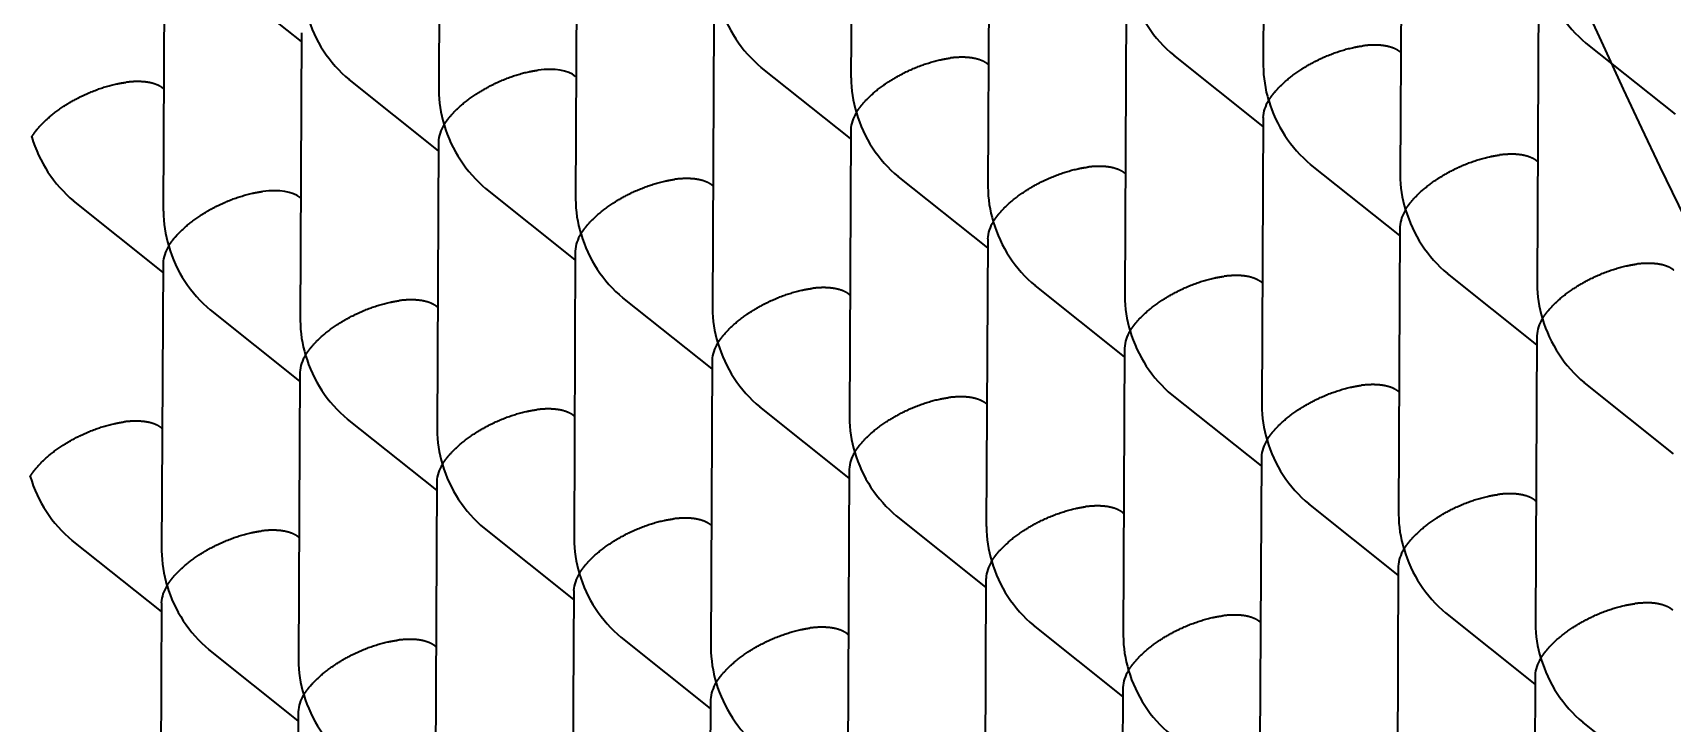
# Model space of a CAD drawing. Extents: x 23 to 587, y 4 to 413.
# Drawn here: x 421.05 to 426.75, y 132.21 to 134.61 of the extents above; entities that cross this region are included whole.
import ezdxf

# ---------------------------------------------------------------- set-up
doc = ezdxf.new("R2010")
doc.units = 0
doc.layers.get('0').update_dxf_attribs({"lineweight": 13})

# ---------------------------------------------------------------- blocks, each defined once
blk = doc.blocks.new('BLOCK6941')
at = {"color": 7, "lineweight": 35, "ltscale": 0.050027}
for p, q in [((-4.632, -15.175), (-4.642, -17.176)), ((-1.761, -15.09), (-1.771, -17.091)), ((-7.502, -15.259), (-7.512, -17.26)), ((-0.808, -15.849), (-0.818, -17.851)), ((-3.679, -15.934), (-3.688, -17.935)), ((-6.549, -16.019), (-6.559, -18.02)), ((-9.42, -16.103), (-9.43, -18.104)), ((0.145, -16.609), (0.135, -18.61)), ((-5.596, -16.778), (-5.606, -18.779)), ((-2.726, -16.693), (-2.735, -18.695)), ((-8.467, -16.863), (-8.477, -18.864)), ((-1.773, -17.453), (-1.782, -19.454)), ((-4.643, -17.537), (-4.653, -19.539)), ((-7.514, -17.622), (-7.523, -19.623)), ((-0.82, -18.212), (-0.829, -20.213)), ((-3.69, -18.297), (-3.7, -20.298)), ((-9.431, -18.466), (-9.441, -20.467)), ((-6.561, -18.381), (-6.57, -20.383)), ((-2.737, -19.056), (-2.747, -21.057)), ((0.134, -18.972), (0.124, -20.973)), ((-5.608, -19.141), (-5.617, -21.142)), ((-8.478, -19.225), (-8.488, -21.227)), ((-1.784, -19.816), (-1.794, -21.817)), ((-4.655, -19.9), (-4.664, -21.901)), ((-7.525, -19.985), (-7.535, -21.986)), ((-3.702, -20.66), (-3.711, -22.661)), ((-0.831, -20.575), (-0.841, -22.576)), ((-6.572, -20.744), (-6.582, -22.745)), ((-9.443, -20.829), (-9.452, -22.83)), ((0.122, -21.334), (0.113, -23.335)), ((-2.748, -21.419), (-2.758, -23.42)), ((-5.619, -21.504), (-5.629, -23.505)), ((-8.49, -21.588), (-8.499, -23.589))]:
    blk.add_line(p, q, dxfattribs=at)
at = {"color": 7, "lineweight": 35, "ltscale": 0.019884}
for p, q in [((-8.467, -16.924), (-9.089, -16.429)), ((1.098, -17.43), (0.476, -16.934)), ((-4.644, -17.599), (-5.266, -17.103)), ((-1.773, -17.514), (-2.395, -17.019)), ((-7.514, -17.684), (-8.136, -17.188)), ((-0.82, -18.274), (-1.442, -17.778)), ((-3.69, -18.358), (-4.313, -17.863)), ((-9.432, -18.528), (-10.054, -18.032)), ((-6.561, -18.443), (-7.183, -17.947)), ((0.133, -19.033), (-0.489, -18.537)), ((-5.608, -19.202), (-6.23, -18.707)), ((-2.737, -19.118), (-3.359, -18.622)), ((-8.479, -19.287), (-9.101, -18.791)), ((-1.784, -19.877), (-2.406, -19.381)), ((1.086, -19.792), (0.464, -19.297)), ((-4.655, -19.962), (-5.277, -19.466)), ((-7.525, -20.046), (-8.148, -19.551)), ((-0.831, -20.636), (-1.453, -20.141)), ((-6.572, -20.806), (-7.194, -20.31)), ((-3.702, -20.721), (-4.324, -20.225)), ((-9.443, -20.89), (-10.065, -20.395)), ((-2.749, -21.48), (-3.371, -20.985)), ((0.122, -21.396), (-0.5, -20.9)), ((-5.619, -21.565), (-6.241, -21.069)), ((-8.49, -21.65), (-9.112, -21.154)), ((1.075, -22.155), (0.453, -21.66))]:
    blk.add_line(p, q, dxfattribs=at)
at = {"color": 7, "lineweight": 35, "ltscale": 0.00016101}
for p, q in [((-0.814, -17), (-0.819, -16.996)), ((-3.684, -17.085), (-3.689, -17.081)), ((-6.555, -17.169), (-6.56, -17.165)), ((-9.426, -17.254), (-9.431, -17.25)), ((0.139, -17.759), (0.134, -17.755)), ((-2.731, -17.844), (-2.736, -17.84)), ((-8.472, -18.013), (-8.477, -18.009)), ((-5.602, -17.929), (-5.607, -17.925)), ((-1.778, -18.603), (-1.783, -18.599)), ((-4.649, -18.688), (-4.654, -18.684)), ((-7.519, -18.773), (-7.524, -18.769)), ((-0.825, -19.363), (-0.83, -19.359)), ((-3.696, -19.447), (-3.701, -19.443)), ((-9.437, -19.617), (-9.442, -19.613)), ((-6.566, -19.532), (-6.571, -19.528)), ((-2.743, -20.207), (-2.748, -20.203)), ((0.128, -20.122), (0.123, -20.118)), ((-5.613, -20.291), (-5.618, -20.287)), ((-8.484, -20.376), (-8.489, -20.372)), ((1.081, -20.881), (1.076, -20.877)), ((-1.79, -20.966), (-1.795, -20.962)), ((-4.66, -21.051), (-4.665, -21.047)), ((-7.531, -21.135), (-7.536, -21.131))]:
    blk.add_line(p, q, dxfattribs=at)
at = {"color": 7, "lineweight": 35}
for centre, radius, start, end in [((1.06, -16.233), 0.913, 196.3619, 230.1623), ((-4.681, -16.403), 0.913, 196.3619, 230.1623), ((-1.81, -16.318), 0.913, 196.3619, 230.1623), ((-7.551, -16.487), 0.913, 196.3619, 230.1623), ((-0.934, -17.088), 0.837, 180.2046, 197.1191), ((-3.804, -17.173), 0.837, 180.2046, 197.1191), ((-6.675, -17.257), 0.837, 180.2046, 197.1191), ((-1.535, -17.467), 0.239, 146.5296, 176.692), ((-0.857, -17.077), 0.913, 196.3619, 230.1623), ((-4.405, -17.551), 0.239, 146.5034, 176.6622), ((-3.728, -17.162), 0.913, 196.3619, 230.1623), ((-7.276, -17.636), 0.239, 146.5034, 176.6622), ((-6.598, -17.247), 0.913, 196.3619, 230.1623), ((-9.469, -17.331), 0.913, 196.3594, 230.1725), ((0.019, -17.848), 0.837, 180.2046, 197.1191), ((-5.722, -18.017), 0.837, 180.1991, 197.116), ((-2.851, -17.932), 0.837, 180.2046, 197.1191), ((-8.592, -18.101), 0.837, 180.2046, 197.1191), ((-0.581, -18.226), 0.239, 146.5034, 176.6622), ((0.096, -17.837), 0.913, 196.3619, 230.1623), ((-3.452, -18.311), 0.239, 146.5034, 176.6622), ((-2.775, -17.921), 0.913, 196.3619, 230.1623), ((-9.193, -18.48), 0.239, 146.5034, 176.6622), ((-8.516, -18.091), 0.913, 196.3619, 230.1623), ((-6.323, -18.395), 0.239, 146.5034, 176.6622), ((-5.645, -18.006), 0.913, 196.3619, 230.1623), ((-1.898, -18.692), 0.837, 180.2046, 197.1191), ((0.973, -18.607), 0.837, 180.2046, 197.1191), ((-4.769, -18.776), 0.837, 180.2046, 197.1191), ((-7.639, -18.861), 0.837, 180.2046, 197.1191), ((-2.499, -19.07), 0.239, 146.5034, 176.6622), ((-1.822, -18.681), 0.913, 196.3594, 230.1725), ((0.372, -18.985), 0.239, 146.5034, 176.6622), ((1.049, -18.596), 0.913, 196.3619, 230.1623), ((-5.37, -19.155), 0.239, 146.5034, 176.6622), ((-4.692, -18.765), 0.913, 196.3619, 230.1623), ((-8.24, -19.239), 0.239, 146.5034, 176.6622), ((-7.563, -18.85), 0.913, 196.3619, 230.1623), ((-0.945, -19.451), 0.837, 180.1991, 197.116), ((-6.686, -19.62), 0.837, 180.2046, 197.1191), ((-3.816, -19.536), 0.837, 180.1991, 197.116), ((-1.546, -19.829), 0.239, 146.5296, 176.692), ((-0.869, -19.44), 0.913, 196.3619, 230.1623), ((-4.416, -19.914), 0.239, 146.5034, 176.6622), ((-3.739, -19.525), 0.913, 196.3619, 230.1623), ((-9.48, -19.694), 0.913, 196.3619, 230.1623), ((-7.287, -19.999), 0.239, 146.5034, 176.6622), ((-6.61, -19.609), 0.913, 196.3619, 230.1623), ((-2.862, -20.295), 0.837, 180.2046, 197.1191), ((0.008, -20.21), 0.837, 180.2046, 197.1191), ((-5.733, -20.38), 0.837, 180.2046, 197.1191), ((-8.604, -20.464), 0.837, 180.2046, 197.1191), ((-3.463, -20.673), 0.239, 146.5034, 176.6622), ((-2.786, -20.284), 0.913, 196.3619, 230.1623), ((-0.593, -20.589), 0.239, 146.5034, 176.6622), ((0.085, -20.199), 0.913, 196.3619, 230.1623), ((-6.334, -20.758), 0.239, 146.5034, 176.6622), ((-5.657, -20.369), 0.913, 196.3594, 230.1725), ((-9.205, -20.843), 0.239, 146.5034, 176.6622), ((-8.527, -20.453), 0.913, 196.3619, 230.1623), ((0.961, -20.97), 0.837, 180.2046, 197.1191), ((-1.909, -21.054), 0.837, 180.2046, 197.1191), ((-7.651, -21.224), 0.837, 180.2046, 197.1191), ((-4.78, -21.139), 0.837, 180.2046, 197.1191), ((0.36, -21.348), 0.239, 146.5034, 176.6622), ((1.038, -20.959), 0.913, 196.3619, 230.1623), ((-2.51, -21.433), 0.239, 146.5034, 176.6622), ((-1.833, -21.043), 0.913, 196.3619, 230.1623), ((-5.381, -21.517), 0.239, 146.5034, 176.6622), ((-4.704, -21.128), 0.913, 196.3619, 230.1623), ((-8.252, -21.602), 0.239, 146.5034, 176.6622), ((-7.575, -21.213), 0.913, 196.3594, 230.1725)]:
    blk.add_arc(centre, radius, start, end, dxfattribs=at)
for centre in [(-7.013, -17.444), (-8.93, -18.288)]:
    blk.add_ellipse(centre, major_axis=(0.489, 0.234), ratio=0.464922, start_param=0.221717, end_param=0.956598, dxfattribs=at)
for points, knots in [([(-1.734, -17.335), (-1.718, -17.308), (-1.699, -17.282), (-1.675, -17.255), (-1.592, -17.172), (-1.478, -17.092), (-1.385, -17.041), (-1.261, -16.991), (-1.136, -16.963), (-1.117, -16.959), (-1.098, -16.956), (-1.079, -16.954)], [0, 0, 0, 0, 0, 0, 0.437223, 0.437223, 0.437223, 1.382095, 1.382095, 1.382095, 1.555484, 1.555484, 1.555484, 1.555484, 1.555484, 1.555484]), ([(-0.819, -16.996), (-0.842, -16.977), (-0.873, -16.962), (-0.912, -16.952), (-0.97, -16.946), (-1.035, -16.949), (-1.05, -16.95), (-1.064, -16.952), (-1.079, -16.954)], [0, 0, 0, 0, 0, 0, 0.4890695, 0.4890695, 0.4890695, 0.6239272, 0.6239272, 0.6239272, 0.6239272, 0.6239272, 0.6239272]), ([(-4.605, -17.419), (-4.589, -17.393), (-4.569, -17.366), (-4.546, -17.339), (-4.463, -17.256), (-4.349, -17.177), (-4.256, -17.125), (-4.132, -17.076), (-4.007, -17.048), (-3.988, -17.044), (-3.968, -17.041), (-3.949, -17.038)], [0, 0, 0, 0, 0, 0, 0.437223, 0.437223, 0.437223, 1.382095, 1.382095, 1.382095, 1.555484, 1.555484, 1.555484, 1.555484, 1.555484, 1.555484]), ([(-3.689, -17.081), (-3.713, -17.062), (-3.744, -17.047), (-3.782, -17.037), (-3.841, -17.031), (-3.906, -17.034), (-3.92, -17.035), (-3.935, -17.036), (-3.949, -17.038)], [0, 0, 0, 0, 0, 0, 0.4890695, 0.4890695, 0.4890695, 0.6239272, 0.6239272, 0.6239272, 0.6239272, 0.6239272, 0.6239272]), ([(-10.346, -17.589), (-10.33, -17.562), (-10.311, -17.535), (-10.287, -17.509), (-10.204, -17.426), (-10.09, -17.346), (-9.997, -17.295), (-9.873, -17.245), (-9.748, -17.217), (-9.729, -17.213), (-9.71, -17.21), (-9.691, -17.208)], [0, 0, 0, 0, 0, 0, 0.437223, 0.437223, 0.437223, 1.382095, 1.382095, 1.382095, 1.555484, 1.555484, 1.555484, 1.555484, 1.555484, 1.555484]), ([(-9.431, -17.25), (-9.454, -17.231), (-9.485, -17.216), (-9.523, -17.206), (-9.582, -17.2), (-9.647, -17.203), (-9.661, -17.204), (-9.676, -17.206), (-9.691, -17.208)], [0, 0, 0, 0, 0, 0, 0.4890695, 0.4890695, 0.4890695, 0.6239272, 0.6239272, 0.6239272, 0.6239272, 0.6239272, 0.6239272]), ([(-7.475, -17.504), (-7.459, -17.478), (-7.44, -17.451), (-7.416, -17.424), (-7.333, -17.341), (-7.219, -17.262), (-7.126, -17.21), (-7.003, -17.16), (-6.878, -17.132), (-6.858, -17.129), (-6.839, -17.125), (-6.82, -17.123)], [0, 0, 0, 0, 0, 0, 0.437223, 0.437223, 0.437223, 1.382095, 1.382095, 1.382095, 1.555484, 1.555484, 1.555484, 1.555484, 1.555484, 1.555484]), ([(-3.652, -18.179), (-3.636, -18.152), (-3.616, -18.126), (-3.593, -18.099), (-3.51, -18.016), (-3.396, -17.936), (-3.302, -17.885), (-3.179, -17.835), (-3.054, -17.807), (-3.035, -17.803), (-3.015, -17.8), (-2.996, -17.798)], [0, 0, 0, 0, 0, 0, 0.437223, 0.437223, 0.437223, 1.382095, 1.382095, 1.382095, 1.555484, 1.555484, 1.555484, 1.555484, 1.555484, 1.555484]), ([(-2.736, -17.84), (-2.76, -17.821), (-2.791, -17.806), (-2.829, -17.796), (-2.888, -17.79), (-2.953, -17.793), (-2.967, -17.794), (-2.982, -17.796), (-2.996, -17.798)], [0, 0, 0, 0, 0, 0, 0.4890695, 0.4890695, 0.4890695, 0.6239272, 0.6239272, 0.6239272, 0.6239272, 0.6239272, 0.6239272]), ([(-0.781, -18.094), (-0.765, -18.068), (-0.746, -18.041), (-0.722, -18.014), (-0.639, -17.931), (-0.525, -17.852), (-0.432, -17.8), (-0.308, -17.75), (-0.183, -17.722), (-0.164, -17.719), (-0.145, -17.716), (-0.126, -17.713)], [0, 0, 0, 0, 0, 0, 0.437223, 0.437223, 0.437223, 1.382095, 1.382095, 1.382095, 1.555484, 1.555484, 1.555484, 1.555484, 1.555484, 1.555484]), ([(0.134, -17.755), (0.111, -17.737), (0.08, -17.722), (0.041, -17.711), (-0.017, -17.705), (-0.082, -17.709), (-0.097, -17.71), (-0.111, -17.711), (-0.126, -17.713)], [0, 0, 0, 0, 0, 0, 0.4890695, 0.4890695, 0.4890695, 0.6239272, 0.6239272, 0.6239272, 0.6239272, 0.6239272, 0.6239272]), ([(-6.522, -18.263), (-6.506, -18.237), (-6.487, -18.21), (-6.463, -18.183), (-6.38, -18.1), (-6.266, -18.021), (-6.173, -17.969), (-6.049, -17.92), (-5.924, -17.892), (-5.905, -17.888), (-5.886, -17.885), (-5.867, -17.882)], [0, 0, 0, 0, 0, 0, 0.437223, 0.437223, 0.437223, 1.382095, 1.382095, 1.382095, 1.555484, 1.555484, 1.555484, 1.555484, 1.555484, 1.555484]), ([(-5.607, -17.925), (-5.63, -17.906), (-5.661, -17.891), (-5.7, -17.881), (-5.758, -17.875), (-5.823, -17.878), (-5.838, -17.879), (-5.852, -17.88), (-5.867, -17.882)], [0, 0, 0, 0, 0, 0, 0.4890695, 0.4890695, 0.4890695, 0.6239272, 0.6239272, 0.6239272, 0.6239272, 0.6239272, 0.6239272]), ([(-9.393, -18.348), (-9.377, -18.322), (-9.358, -18.295), (-9.334, -18.268), (-9.251, -18.185), (-9.137, -18.106), (-9.044, -18.054), (-8.92, -18.004), (-8.795, -17.976), (-8.776, -17.973), (-8.757, -17.969), (-8.738, -17.967)], [0, 0, 0, 0, 0, 0, 0.437223, 0.437223, 0.437223, 1.382095, 1.382095, 1.382095, 1.555484, 1.555484, 1.555484, 1.555484, 1.555484, 1.555484]), ([(0.172, -18.853), (0.188, -18.827), (0.207, -18.8), (0.231, -18.774), (0.314, -18.69), (0.428, -18.611), (0.521, -18.559), (0.645, -18.51), (0.77, -18.482), (0.789, -18.478), (0.808, -18.475), (0.827, -18.472)], [0, 0, 0, 0, 0, 0, 0.437223, 0.437223, 0.437223, 1.382095, 1.382095, 1.382095, 1.555484, 1.555484, 1.555484, 1.555484, 1.555484, 1.555484]), ([(1.087, -18.515), (1.064, -18.496), (1.033, -18.481), (0.995, -18.471), (0.936, -18.465), (0.871, -18.468), (0.857, -18.469), (0.842, -18.471), (0.827, -18.472)], [0, 0, 0, 0, 0, 0, 0.4890695, 0.4890695, 0.4890695, 0.6239272, 0.6239272, 0.6239272, 0.6239272, 0.6239272, 0.6239272]), ([(-2.698, -18.938), (-2.683, -18.912), (-2.663, -18.885), (-2.64, -18.858), (-2.557, -18.775), (-2.443, -18.696), (-2.349, -18.644), (-2.226, -18.594), (-2.101, -18.566), (-2.081, -18.563), (-2.062, -18.56), (-2.043, -18.557)], [0, 0, 0, 0, 0, 0, 0.437223, 0.437223, 0.437223, 1.382095, 1.382095, 1.382095, 1.555484, 1.555484, 1.555484, 1.555484, 1.555484, 1.555484]), ([(-1.783, -18.599), (-1.807, -18.581), (-1.838, -18.566), (-1.876, -18.555), (-1.934, -18.549), (-2, -18.553), (-2.014, -18.554), (-2.029, -18.555), (-2.043, -18.557)], [0, 0, 0, 0, 0, 0, 0.4890695, 0.4890695, 0.4890695, 0.6239272, 0.6239272, 0.6239272, 0.6239272, 0.6239272, 0.6239272]), ([(-5.569, -19.023), (-5.553, -18.996), (-5.534, -18.97), (-5.51, -18.943), (-5.427, -18.86), (-5.313, -18.78), (-5.22, -18.729), (-5.096, -18.679), (-4.971, -18.651), (-4.952, -18.647), (-4.933, -18.644), (-4.914, -18.642)], [0, 0, 0, 0, 0, 0, 0.437223, 0.437223, 0.437223, 1.382095, 1.382095, 1.382095, 1.555484, 1.555484, 1.555484, 1.555484, 1.555484, 1.555484]), ([(-4.654, -18.684), (-4.677, -18.665), (-4.708, -18.65), (-4.747, -18.64), (-4.805, -18.634), (-4.87, -18.637), (-4.885, -18.638), (-4.899, -18.64), (-4.914, -18.642)], [0, 0, 0, 0, 0, 0, 0.4890695, 0.4890695, 0.4890695, 0.6239272, 0.6239272, 0.6239272, 0.6239272, 0.6239272, 0.6239272]), ([(-8.44, -19.107), (-8.424, -19.081), (-8.404, -19.054), (-8.381, -19.027), (-8.298, -18.944), (-8.184, -18.865), (-8.091, -18.813), (-7.967, -18.764), (-7.842, -18.736), (-7.823, -18.732), (-7.803, -18.729), (-7.785, -18.726)], [0, 0, 0, 0, 0, 0, 0.437223, 0.437223, 0.437223, 1.382095, 1.382095, 1.382095, 1.555484, 1.555484, 1.555484, 1.555484, 1.555484, 1.555484]), ([(-7.524, -18.769), (-7.548, -18.75), (-7.579, -18.735), (-7.617, -18.725), (-7.676, -18.719), (-7.741, -18.722), (-7.755, -18.723), (-7.77, -18.724), (-7.785, -18.726)], [0, 0, 0, 0, 0, 0, 0.4890695, 0.4890695, 0.4890695, 0.6239272, 0.6239272, 0.6239272, 0.6239272, 0.6239272, 0.6239272]), ([(-4.616, -19.782), (-4.6, -19.756), (-4.581, -19.729), (-4.557, -19.702), (-4.474, -19.619), (-4.36, -19.54), (-4.267, -19.488), (-4.143, -19.438), (-4.018, -19.41), (-3.999, -19.407), (-3.98, -19.404), (-3.961, -19.401)], [0, 0, 0, 0, 0, 0, 0.437223, 0.437223, 0.437223, 1.382095, 1.382095, 1.382095, 1.555484, 1.555484, 1.555484, 1.555484, 1.555484, 1.555484]), ([(-3.701, -19.443), (-3.724, -19.425), (-3.755, -19.41), (-3.794, -19.399), (-3.852, -19.393), (-3.917, -19.397), (-3.932, -19.398), (-3.946, -19.399), (-3.961, -19.401)], [0, 0, 0, 0, 0, 0, 0.4890695, 0.4890695, 0.4890695, 0.6239272, 0.6239272, 0.6239272, 0.6239272, 0.6239272, 0.6239272]), ([(-1.745, -19.697), (-1.73, -19.671), (-1.71, -19.644), (-1.687, -19.618), (-1.604, -19.534), (-1.49, -19.455), (-1.396, -19.403), (-1.273, -19.354), (-1.148, -19.326), (-1.128, -19.322), (-1.109, -19.319), (-1.09, -19.316)], [0, 0, 0, 0, 0, 0, 0.437223, 0.437223, 0.437223, 1.382095, 1.382095, 1.382095, 1.555484, 1.555484, 1.555484, 1.555484, 1.555484, 1.555484]), ([(-0.83, -19.359), (-0.854, -19.34), (-0.884, -19.325), (-0.923, -19.315), (-0.981, -19.309), (-1.047, -19.312), (-1.061, -19.313), (-1.076, -19.315), (-1.09, -19.316)], [0, 0, 0, 0, 0, 0, 0.4890695, 0.4890695, 0.4890695, 0.6239272, 0.6239272, 0.6239272, 0.6239272, 0.6239272, 0.6239272]), ([(-7.487, -19.867), (-7.471, -19.84), (-7.451, -19.814), (-7.428, -19.787), (-7.345, -19.704), (-7.231, -19.624), (-7.138, -19.573), (-7.014, -19.523), (-6.889, -19.495), (-6.87, -19.491), (-6.85, -19.488), (-6.831, -19.486)], [0, 0, 0, 0, 0, 0, 0.437223, 0.437223, 0.437223, 1.382095, 1.382095, 1.382095, 1.555484, 1.555484, 1.555484, 1.555484, 1.555484, 1.555484]), ([(-6.571, -19.528), (-6.595, -19.509), (-6.626, -19.494), (-6.664, -19.484), (-6.723, -19.478), (-6.788, -19.481), (-6.802, -19.482), (-6.817, -19.484), (-6.831, -19.486)], [0, 0, 0, 0, 0, 0, 0.4890695, 0.4890695, 0.4890695, 0.6239272, 0.6239272, 0.6239272, 0.6239272, 0.6239272, 0.6239272]), ([(-10.357, -19.951), (-10.341, -19.925), (-10.322, -19.898), (-10.298, -19.871), (-10.215, -19.788), (-10.101, -19.709), (-10.008, -19.657), (-9.884, -19.608), (-9.76, -19.58), (-9.74, -19.576), (-9.721, -19.573), (-9.702, -19.57)], [0, 0, 0, 0, 0, 0, 0.437223, 0.437223, 0.437223, 1.382095, 1.382095, 1.382095, 1.555484, 1.555484, 1.555484, 1.555484, 1.555484, 1.555484]), ([(-9.442, -19.613), (-9.465, -19.594), (-9.496, -19.579), (-9.535, -19.569), (-9.593, -19.563), (-9.658, -19.566), (-9.673, -19.567), (-9.687, -19.568), (-9.702, -19.57)], [0, 0, 0, 0, 0, 0, 0.4890695, 0.4890695, 0.4890695, 0.6239272, 0.6239272, 0.6239272, 0.6239272, 0.6239272, 0.6239272]), ([(-0.792, -20.457), (-0.776, -20.431), (-0.757, -20.404), (-0.733, -20.377), (-0.65, -20.294), (-0.536, -20.214), (-0.443, -20.163), (-0.32, -20.113), (-0.195, -20.085), (-0.175, -20.081), (-0.156, -20.078), (-0.137, -20.076)], [0, 0, 0, 0, 0, 0, 0.437223, 0.437223, 0.437223, 1.382095, 1.382095, 1.382095, 1.555484, 1.555484, 1.555484, 1.555484, 1.555484, 1.555484]), ([(0.123, -20.118), (0.1, -20.099), (0.069, -20.084), (0.03, -20.074), (-0.028, -20.068), (-0.094, -20.071), (-0.108, -20.072), (-0.122, -20.074), (-0.137, -20.076)], [0, 0, 0, 0, 0, 0, 0.4890695, 0.4890695, 0.4890695, 0.6239272, 0.6239272, 0.6239272, 0.6239272, 0.6239272, 0.6239272]), ([(-3.663, -20.541), (-3.647, -20.515), (-3.628, -20.488), (-3.604, -20.462), (-3.521, -20.378), (-3.407, -20.299), (-3.314, -20.247), (-3.19, -20.198), (-3.065, -20.17), (-3.046, -20.166), (-3.027, -20.163), (-3.008, -20.16)], [0, 0, 0, 0, 0, 0, 0.437223, 0.437223, 0.437223, 1.382095, 1.382095, 1.382095, 1.555484, 1.555484, 1.555484, 1.555484, 1.555484, 1.555484]), ([(-2.748, -20.203), (-2.771, -20.184), (-2.802, -20.169), (-2.84, -20.159), (-2.899, -20.153), (-2.964, -20.156), (-2.978, -20.157), (-2.993, -20.159), (-3.008, -20.16)], [0, 0, 0, 0, 0, 0, 0.4890695, 0.4890695, 0.4890695, 0.6239272, 0.6239272, 0.6239272, 0.6239272, 0.6239272, 0.6239272]), ([(-6.533, -20.626), (-6.518, -20.6), (-6.498, -20.573), (-6.475, -20.546), (-6.392, -20.463), (-6.278, -20.384), (-6.184, -20.332), (-6.061, -20.282), (-5.936, -20.254), (-5.916, -20.251), (-5.897, -20.248), (-5.878, -20.245)], [0, 0, 0, 0, 0, 0, 0.437223, 0.437223, 0.437223, 1.382095, 1.382095, 1.382095, 1.555484, 1.555484, 1.555484, 1.555484, 1.555484, 1.555484]), ([(-5.618, -20.287), (-5.642, -20.269), (-5.673, -20.254), (-5.711, -20.243), (-5.77, -20.237), (-5.835, -20.241), (-5.849, -20.242), (-5.864, -20.243), (-5.878, -20.245)], [0, 0, 0, 0, 0, 0, 0.4890695, 0.4890695, 0.4890695, 0.6239272, 0.6239272, 0.6239272, 0.6239272, 0.6239272, 0.6239272]), ([(-9.404, -20.711), (-9.388, -20.684), (-9.369, -20.658), (-9.345, -20.631), (-9.262, -20.548), (-9.148, -20.468), (-9.055, -20.417), (-8.931, -20.367), (-8.806, -20.339), (-8.787, -20.335), (-8.768, -20.332), (-8.749, -20.33)], [0, 0, 0, 0, 0, 0, 0.437223, 0.437223, 0.437223, 1.382095, 1.382095, 1.382095, 1.555484, 1.555484, 1.555484, 1.555484, 1.555484, 1.555484]), ([(-8.489, -20.372), (-8.512, -20.353), (-8.543, -20.338), (-8.582, -20.328), (-8.64, -20.322), (-8.705, -20.325), (-8.72, -20.326), (-8.734, -20.328), (-8.749, -20.33)], [0, 0, 0, 0, 0, 0, 0.4890695, 0.4890695, 0.4890695, 0.6239272, 0.6239272, 0.6239272, 0.6239272, 0.6239272, 0.6239272]), ([(0.161, -21.216), (0.177, -21.19), (0.196, -21.163), (0.22, -21.136), (0.303, -21.053), (0.417, -20.974), (0.51, -20.922), (0.633, -20.872), (0.758, -20.844), (0.778, -20.841), (0.797, -20.838), (0.816, -20.835)], [0, 0, 0, 0, 0, 0, 0.437223, 0.437223, 0.437223, 1.382095, 1.382095, 1.382095, 1.555484, 1.555484, 1.555484, 1.555484, 1.555484, 1.555484]), ([(1.076, -20.877), (1.053, -20.859), (1.022, -20.844), (0.983, -20.833), (0.925, -20.827), (0.86, -20.831), (0.845, -20.832), (0.831, -20.833), (0.816, -20.835)], [0, 0, 0, 0, 0, 0, 0.4890695, 0.4890695, 0.4890695, 0.6239272, 0.6239272, 0.6239272, 0.6239272, 0.6239272, 0.6239272]), ([(-4.665, -21.047), (-4.689, -21.028), (-4.72, -21.013), (-4.758, -21.003), (-4.816, -20.997), (-4.882, -21), (-4.896, -21.001), (-4.911, -21.003), (-4.925, -21.004)], [0, 0, 0, 0, 0, 0, 0.4890695, 0.4890695, 0.4890695, 0.6239272, 0.6239272, 0.6239272, 0.6239272, 0.6239272, 0.6239272]), ([(-2.71, -21.301), (-2.694, -21.275), (-2.675, -21.248), (-2.651, -21.221), (-2.568, -21.138), (-2.454, -21.058), (-2.361, -21.007), (-2.237, -20.957), (-2.112, -20.929), (-2.093, -20.925), (-2.074, -20.922), (-2.055, -20.92)], [0, 0, 0, 0, 0, 0, 0.437223, 0.437223, 0.437223, 1.382095, 1.382095, 1.382095, 1.555484, 1.555484, 1.555484, 1.555484, 1.555484, 1.555484]), ([(-1.795, -20.962), (-1.818, -20.943), (-1.849, -20.928), (-1.887, -20.918), (-1.946, -20.912), (-2.011, -20.915), (-2.025, -20.916), (-2.04, -20.918), (-2.055, -20.92)], [0, 0, 0, 0, 0, 0, 0.4890695, 0.4890695, 0.4890695, 0.6239272, 0.6239272, 0.6239272, 0.6239272, 0.6239272, 0.6239272]), ([(-8.451, -21.47), (-8.435, -21.444), (-8.416, -21.417), (-8.392, -21.39), (-8.309, -21.307), (-8.195, -21.228), (-8.102, -21.176), (-7.978, -21.126), (-7.853, -21.098), (-7.834, -21.095), (-7.815, -21.092), (-7.796, -21.089)], [0, 0, 0, 0, 0, 0, 0.437223, 0.437223, 0.437223, 1.382095, 1.382095, 1.382095, 1.555484, 1.555484, 1.555484, 1.555484, 1.555484, 1.555484]), ([(-7.536, -21.131), (-7.559, -21.113), (-7.59, -21.098), (-7.629, -21.087), (-7.687, -21.081), (-7.752, -21.085), (-7.767, -21.086), (-7.781, -21.087), (-7.796, -21.089)], [0, 0, 0, 0, 0, 0, 0.4890695, 0.4890695, 0.4890695, 0.6239272, 0.6239272, 0.6239272, 0.6239272, 0.6239272, 0.6239272]), ([(-5.58, -21.385), (-5.565, -21.359), (-5.545, -21.332), (-5.522, -21.306), (-5.439, -21.222), (-5.325, -21.143), (-5.231, -21.091), (-5.108, -21.042), (-4.983, -21.014), (-4.963, -21.01), (-4.944, -21.007), (-4.925, -21.004)], [0, 0, 0, 0, 0, 0, 0.437223, 0.437223, 0.437223, 1.382095, 1.382095, 1.382095, 1.555484, 1.555484, 1.555484, 1.555484, 1.555484, 1.555484])]:
    blk.add_open_spline(points, degree=5, knots=knots, dxfattribs=at)
blk = doc.blocks.new('BLOCK6951')
at = {"color": 7, "lineweight": 35}
for centre, major_axis, start_param, end_param in [((-0.087, -0.188), (-5.919, 45.366), 0.019728, 3.121964), ((-0.734, -0.272), (-5.919, 45.366), 0.000034, 3.141627), ((-0.734, -0.272), (-6.501, 49.828), 1.212678, 3.141627)]:
    blk.add_ellipse(centre, major_axis=major_axis, ratio=0.361678, start_param=start_param, end_param=end_param, dxfattribs=at)

msp = doc.modelspace()

# ---------------------------------------------------------------- block references
at = {"lineweight": 0, "xscale": 0.5, "yscale": 0.5, "zscale": 0.5}
for name, p in [('BLOCK6951', (431.573, 151.8767)), ('BLOCK6941', (426.2143, 143.0406))]:
    msp.add_blockref(name, p, dxfattribs=at)

doc.saveas('drawing.dxf')
